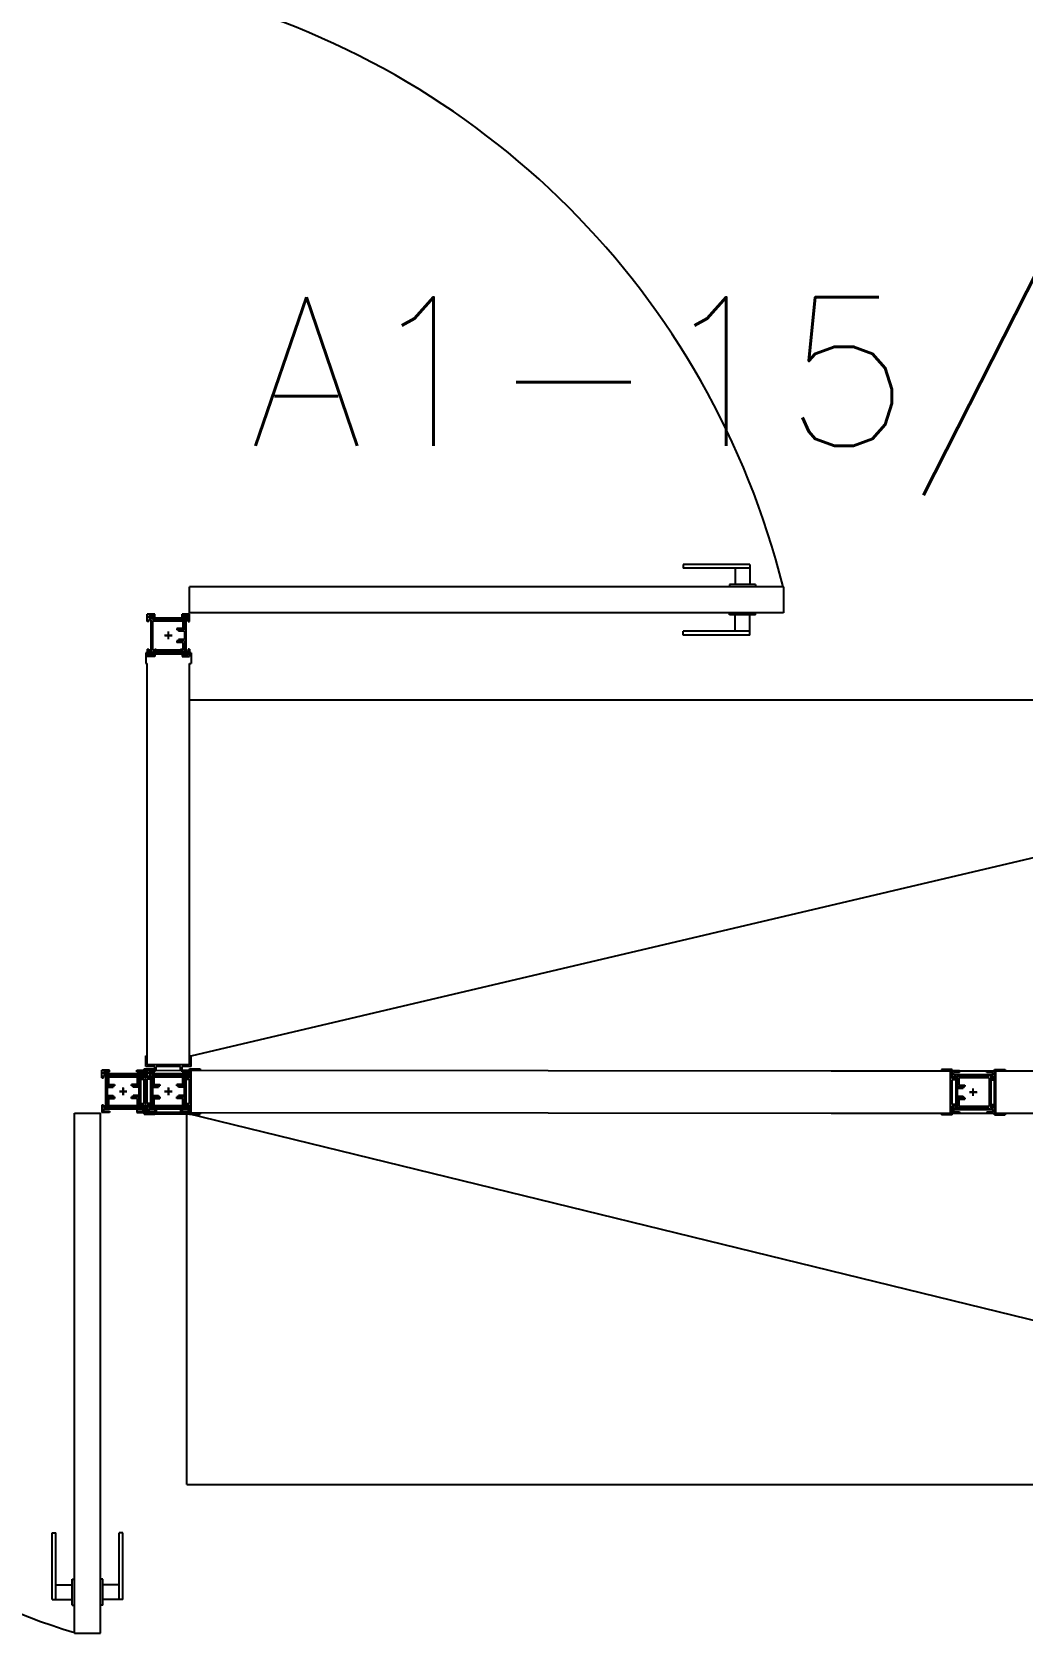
# Model space of a CAD drawing. Header units: millimetres. Extents: x 2280 to 2568, y 1267 to 1403.
# Drawn here: x 2296.326 to 2297.661, y 1348.842 to 1350.998 of the extents above; entities that cross this region are included whole.
import ezdxf

# ---------------------------------------------------------------- set-up
doc = ezdxf.new("R2010")
doc.units = ezdxf.units.MM
for name, color, linetype in [('ALV', 2, 'Continuous'), ('DIV', 2, 'Continuous'), ('ENDEREÇO NOVO', 2, 'Continuous'), ('MACANETA', 2, 'Continuous'), ('PORTA', 2, 'Continuous')]:
    doc.layers.add(name, color=color, linetype=linetype)
doc.styles.add('UNB-100', font='simplex.shx', dxfattribs={"height": 0.2})

msp = doc.modelspace()

# ---------------------------------------------------------------- linework, layer by layer
at = {"layer": 'ALV', "ltscale": 10}
for p, q in [((2296.5399, 1349.6195, 0.0057), (2298.5794, 1350.099, 1.35)), ((2296.5342, 1349.042, -1.0305), (2296.5342, 1349.542, 0.3)), ((2296.5342, 1349.542, 0.3), (2298.5794, 1349.042, 1.35))]:
    msp.add_line(p, q, dxfattribs=at)
at = {"layer": 'DIV'}
for p, q in [((2296.4809, 1350.2042, 0.0057), (2296.4809, 1350.2142, 0.0057)), ((2296.4909, 1350.2142, 0.0057), (2296.4809, 1350.2142, 0.0057)), ((2296.4809, 1350.2042, 0.0057), (2296.4809, 1350.2142, 0.0057)), ((2296.4909, 1350.2142, 0.0057), (2296.4809, 1350.2142, 0.0057)), ((2296.4909, 1350.2142, 0.0057), (2296.4809, 1350.2142, 0.0057)), ((2296.4829, 1350.2092, 0.0057), (2296.4829, 1350.2122, 0.0057)), ((2296.4829, 1350.2122, 0.0057), (2296.4909, 1350.2122, 0.0057)), ((2296.4829, 1350.2092, 0.0057), (2296.4829, 1350.2122, 0.0057)), ((2296.4829, 1350.2122, 0.0057), (2296.4909, 1350.2122, 0.0057)), ((2296.4829, 1350.2092, 0.0057), (2296.5359, 1350.2092, 0.0057)), ((2296.4879, 1350.2092, 0.0057), (2296.4829, 1350.2092, 0.0057)), ((2296.4829, 1350.2092, 0.0057), (2296.5359, 1350.2092, 0.0057)), ((2296.4879, 1350.2092, 0.0057), (2296.4829, 1350.2092, 0.0057)), ((2296.4879, 1350.2092, 0.0057), (2296.4879, 1350.2072, 0.0057)), ((2296.4879, 1350.2092, 0.0057), (2296.4879, 1350.2072, 0.0057)), ((2296.4909, 1350.2122, 0.0057), (2296.4909, 1350.2142, 0.0057)), ((2296.4909, 1350.2122, 0.0057), (2296.4909, 1350.2142, 0.0057)), ((2296.4909, 1350.2092, 0.0057), (2296.4909, 1350.2142, 0.0057)), ((2296.4909, 1350.2092, 0.0057), (2296.4929, 1350.2092, 0.0057)), ((2296.5259, 1350.2092, 0.0057), (2296.5279, 1350.2092, 0.0057)), ((2296.5279, 1350.2122, 0.0057), (2296.5279, 1350.2142, 0.0057)), ((2296.5279, 1350.2142, 0.0057), (2296.5379, 1350.2142, 0.0057)), ((2296.5279, 1350.2122, 0.0057), (2296.5279, 1350.2142, 0.0057)), ((2296.5279, 1350.2142, 0.0057), (2296.5379, 1350.2142, 0.0057)), ((2296.5279, 1350.2092, 0.0057), (2296.5279, 1350.2142, 0.0057)), ((2296.5379, 1350.2142, 0.0057), (2296.5279, 1350.2142, 0.0057)), ((2296.5279, 1350.2122, 0.0057), (2296.5359, 1350.2122, 0.0057)), ((2296.5279, 1350.2122, 0.0057), (2296.5359, 1350.2122, 0.0057)), ((2296.5309, 1350.2092, 0.0057), (2296.5309, 1350.1932, 0.0057)), ((2296.5309, 1350.2092, 0.0057), (2296.5359, 1350.2092, 0.0057)), ((2296.5309, 1350.2092, 0.0057), (2296.5309, 1350.1932, 0.0057)), ((2296.5309, 1350.2092, 0.0057), (2296.5359, 1350.2092, 0.0057)), ((2296.5359, 1350.2092, 0.0057), (2296.5359, 1350.2122, 0.0057)), ((2296.5359, 1350.2092, 0.0057), (2296.5359, 1350.2122, 0.0057)), ((2296.5379, 1350.2042, 0.0057), (2296.5379, 1350.2142, 0.0057)), ((2296.5379, 1350.2042, 0.0057), (2296.5379, 1350.2142, 0.0057)), ((2296.4829, 1350.2042, 0.0057), (2296.4809, 1350.2042, 0.0057)), ((2296.4829, 1350.2042, 0.0057), (2296.4809, 1350.2042, 0.0057)), ((2296.4829, 1350.2042, 0.0057), (2296.4829, 1350.2072, 0.0057)), ((2296.4829, 1350.2072, 0.0057), (2296.4859, 1350.2072, 0.0057)), ((2296.4829, 1350.2042, 0.0057), (2296.4829, 1350.2072, 0.0057)), ((2296.4829, 1350.2072, 0.0057), (2296.4859, 1350.2072, 0.0057)), ((2296.4859, 1350.2072, 0.0057), (2296.4859, 1350.1642, 0.0057)), ((2296.4859, 1350.2072, 0.0057), (2296.4859, 1350.1642, 0.0057)), ((2296.4879, 1350.2072, 0.0057), (2296.5309, 1350.2072, 0.0057)), ((2296.4879, 1350.2072, 0.0057), (2296.5309, 1350.2072, 0.0057)), ((2296.4879, 1350.2052, 0.0057), (2296.5289, 1350.2052, 0.0057)), ((2296.4879, 1350.2052, 0.0057), (2296.4879, 1350.1662, 0.0057)), ((2296.4879, 1350.2052, 0.0057), (2296.5289, 1350.2052, 0.0057)), ((2296.4879, 1350.2052, 0.0057), (2296.4879, 1350.1662, 0.0057)), ((2296.5094, 1350.1806, 0.0057), (2296.5094, 1350.1908, 0.0057)), ((2296.5094, 1350.1808, 0.0057), (2296.5094, 1350.1906, 0.0057)), ((2296.5094, 1350.1808, 0.0057), (2296.5094, 1350.1906, 0.0057)), ((2296.5289, 1350.1952, 0.0057), (2296.5209, 1350.1952, 0.0057)), ((2296.5209, 1350.1952, 0.0057), (2296.5209, 1350.1932, 0.0057)), ((2296.5289, 1350.1952, 0.0057), (2296.5209, 1350.1952, 0.0057)), ((2296.5209, 1350.1952, 0.0057), (2296.5209, 1350.1932, 0.0057)), ((2296.5309, 1350.1932, 0.0057), (2296.5209, 1350.1932, 0.0057)), ((2296.5309, 1350.1932, 0.0057), (2296.5209, 1350.1932, 0.0057)), ((2296.5229, 1350.1932, 0.0057), (2296.5229, 1350.1912, 0.0057)), ((2296.5229, 1350.1932, 0.0057), (2296.5229, 1350.1912, 0.0057)), ((2296.5309, 1350.1912, 0.0057), (2296.5229, 1350.1912, 0.0057)), ((2296.5309, 1350.1912, 0.0057), (2296.5229, 1350.1912, 0.0057)), ((2296.5289, 1350.2052, 0.0057), (2296.5289, 1350.1952, 0.0057)), ((2296.5289, 1350.2052, 0.0057), (2296.5289, 1350.1952, 0.0057)), ((2296.5309, 1350.1912, 0.0057), (2296.5309, 1350.1802, 0.0057)), ((2296.5309, 1350.1912, 0.0057), (2296.5309, 1350.1802, 0.0057)), ((2296.5329, 1350.2072, 0.0057), (2296.5329, 1350.1642, 0.0057)), ((2296.5359, 1350.2072, 0.0057), (2296.5329, 1350.2072, 0.0057)), ((2296.5329, 1350.2072, 0.0057), (2296.5329, 1350.1642, 0.0057)), ((2296.5359, 1350.2072, 0.0057), (2296.5329, 1350.2072, 0.0057)), ((2296.5359, 1350.2042, 0.0057), (2296.5359, 1350.2072, 0.0057)), ((2296.5359, 1350.2042, 0.0057), (2296.5359, 1350.2072, 0.0057)), ((2296.5359, 1350.2042, 0.0057), (2296.5379, 1350.2042, 0.0057)), ((2296.5359, 1350.2042, 0.0057), (2296.5379, 1350.2042, 0.0057)), ((2296.4809, 1350.1672, 0.0057), (2296.4809, 1350.1572, 0.0057)), ((2296.4809, 1350.1672, 0.0057), (2296.4829, 1350.1672, 0.0057)), ((2296.4809, 1350.1672, 0.0057), (2296.4809, 1350.1572, 0.0057)), ((2296.4809, 1350.1672, 0.0057), (2296.4829, 1350.1672, 0.0057)), ((2296.4829, 1350.1672, 0.0057), (2296.4829, 1350.1642, 0.0057)), ((2296.4829, 1350.1672, 0.0057), (2296.4829, 1350.1642, 0.0057)), ((2296.4879, 1350.1662, 0.0057), (2296.5289, 1350.1662, 0.0057)), ((2296.4879, 1350.1662, 0.0057), (2296.5289, 1350.1662, 0.0057)), ((2296.4909, 1350.1673, 0.0057), (2296.4909, 1350.1623, 0.0057)), ((2296.4909, 1350.1673, 0.0057), (2296.4929, 1350.1673, 0.0057)), ((2296.4929, 1350.1673, 0.0057), (2296.4929, 1350.1623, 0.0057)), ((2296.5145, 1350.1857, 0.0057), (2296.5043, 1350.1857, 0.0057)), ((2296.5045, 1350.1857, 0.0057), (2296.5144, 1350.1857, 0.0057)), ((2296.5045, 1350.1857, 0.0057), (2296.5144, 1350.1857, 0.0057)), ((2296.5309, 1350.1782, 0.0057), (2296.5209, 1350.1782, 0.0057)), ((2296.5209, 1350.1782, 0.0057), (2296.5209, 1350.1762, 0.0057)), ((2296.5309, 1350.1782, 0.0057), (2296.5209, 1350.1782, 0.0057)), ((2296.5209, 1350.1782, 0.0057), (2296.5209, 1350.1762, 0.0057)), ((2296.5289, 1350.1762, 0.0057), (2296.5209, 1350.1762, 0.0057)), ((2296.5289, 1350.1762, 0.0057), (2296.5209, 1350.1762, 0.0057)), ((2296.5309, 1350.1802, 0.0057), (2296.5229, 1350.1802, 0.0057)), ((2296.5229, 1350.1802, 0.0057), (2296.5229, 1350.1782, 0.0057)), ((2296.5309, 1350.1802, 0.0057), (2296.5229, 1350.1802, 0.0057)), ((2296.5229, 1350.1802, 0.0057), (2296.5229, 1350.1782, 0.0057)), ((2296.5259, 1350.1673, 0.0057), (2296.5259, 1350.1623, 0.0057)), ((2296.5259, 1350.1673, 0.0057), (2296.5279, 1350.1673, 0.0057)), ((2296.5279, 1350.1673, 0.0057), (2296.5279, 1350.1623, 0.0057)), ((2296.5289, 1350.1762, 0.0057), (2296.5289, 1350.1662, 0.0057)), ((2296.5289, 1350.1762, 0.0057), (2296.5289, 1350.1662, 0.0057)), ((2296.5309, 1350.1782, 0.0057), (2296.5309, 1350.1622, 0.0057)), ((2296.5309, 1350.1782, 0.0057), (2296.5309, 1350.1622, 0.0057)), ((2296.5359, 1350.1672, 0.0057), (2296.5359, 1350.1642, 0.0057)), ((2296.5379, 1350.1672, 0.0057), (2296.5359, 1350.1672, 0.0057)), ((2296.5359, 1350.1672, 0.0057), (2296.5359, 1350.1642, 0.0057)), ((2296.5379, 1350.1672, 0.0057), (2296.5359, 1350.1672, 0.0057)), ((2296.5379, 1350.1672, 0.0057), (2296.5379, 1350.1572, 0.0057)), ((2296.5379, 1350.1672, 0.0057), (2296.5379, 1350.1572, 0.0057)), ((2296.4789, 1350.1623, 0.0057), (2296.4789, 1350.1479, 0.0057)), ((2296.4909, 1350.1623, 0.0057), (2296.4789, 1350.1623, 0.0057)), ((2296.4789, 1350.1479, 0.0057), (2296.4809, 1350.1479, 0.0057)), ((2296.5379, 1350.1603, 0.0057), (2296.4809, 1350.1603, 0.0057)), ((2296.4909, 1350.1572, 0.0057), (2296.4809, 1350.1572, 0.0057)), ((2296.4909, 1350.1572, 0.0057), (2296.4809, 1350.1572, 0.0057)), ((2296.4809, 1349.6071, 0.0057), (2296.4809, 1350.1479, 0.0057)), ((2296.4829, 1350.1642, 0.0057), (2296.4859, 1350.1642, 0.0057)), ((2296.4829, 1350.1642, 0.0057), (2296.4859, 1350.1642, 0.0057)), ((2296.5359, 1350.1622, 0.0057), (2296.4829, 1350.1622, 0.0057)), ((2296.4829, 1350.1622, 0.0057), (2296.4829, 1350.1592, 0.0057)), ((2296.4879, 1350.1622, 0.0057), (2296.4829, 1350.1622, 0.0057)), ((2296.5359, 1350.1622, 0.0057), (2296.4829, 1350.1622, 0.0057)), ((2296.4829, 1350.1622, 0.0057), (2296.4829, 1350.1592, 0.0057)), ((2296.4879, 1350.1622, 0.0057), (2296.4829, 1350.1622, 0.0057)), ((2296.4909, 1350.1592, 0.0057), (2296.4829, 1350.1592, 0.0057)), ((2296.4909, 1350.1592, 0.0057), (2296.4829, 1350.1592, 0.0057)), ((2296.4879, 1350.1642, 0.0057), (2296.5309, 1350.1642, 0.0057)), ((2296.4879, 1350.1642, 0.0057), (2296.4879, 1350.1622, 0.0057)), ((2296.4879, 1350.1642, 0.0057), (2296.5309, 1350.1642, 0.0057)), ((2296.4879, 1350.1642, 0.0057), (2296.4879, 1350.1622, 0.0057)), ((2296.4909, 1350.1592, 0.0057), (2296.4909, 1350.1572, 0.0057)), ((2296.4909, 1350.1592, 0.0057), (2296.4909, 1350.1572, 0.0057)), ((2296.5259, 1350.1623, 0.0057), (2296.4929, 1350.1623, 0.0057)), ((2296.5399, 1350.1623, 0.0057), (2296.5279, 1350.1623, 0.0057)), ((2296.5279, 1350.1592, 0.0057), (2296.5279, 1350.1572, 0.0057)), ((2296.5359, 1350.1592, 0.0057), (2296.5279, 1350.1592, 0.0057)), ((2296.5279, 1350.1592, 0.0057), (2296.5279, 1350.1572, 0.0057)), ((2296.5359, 1350.1592, 0.0057), (2296.5279, 1350.1592, 0.0057)), ((2296.5279, 1350.1572, 0.0057), (2296.5379, 1350.1572, 0.0057)), ((2296.5279, 1350.1572, 0.0057), (2296.5379, 1350.1572, 0.0057)), ((2296.5309, 1350.1622, 0.0057), (2296.5359, 1350.1622, 0.0057)), ((2296.5309, 1350.1622, 0.0057), (2296.5359, 1350.1622, 0.0057)), ((2296.5359, 1350.1642, 0.0057), (2296.5329, 1350.1642, 0.0057)), ((2296.5359, 1350.1642, 0.0057), (2296.5329, 1350.1642, 0.0057)), ((2296.5359, 1350.1622, 0.0057), (2296.5359, 1350.1592, 0.0057)), ((2296.5359, 1350.1622, 0.0057), (2296.5359, 1350.1592, 0.0057)), ((2296.5379, 1349.6071, 0.0057), (2296.5379, 1350.1479, 0.0057)), ((2296.5379, 1350.1479, 0.0057), (2296.5399, 1350.1479, 0.0057)), ((2296.5399, 1350.1623, 0.0057), (2296.5399, 1350.1479, 0.0057)), ((2296.5379, 1350.099, 0.0057), (2298.5794, 1350.099, 1.35)), ((2296.4789, 1349.6195, 0.0057), (2296.4809, 1349.6195, 0.0057)), ((2296.4789, 1349.6051, 0.0057), (2296.4789, 1349.6195, 0.0057)), ((2296.4909, 1349.6051, 0.0057), (2296.4789, 1349.6051, 0.0057)), ((2296.5379, 1349.6071, 0.0057), (2296.4809, 1349.6071, 0.0057)), ((2296.4909, 1349.6001, 0.0057), (2296.4909, 1349.6051, 0.0057)), ((2296.4929, 1349.6001, 0.0057), (2296.4929, 1349.6051, 0.0057)), ((2296.5259, 1349.6051, 0.0057), (2296.4929, 1349.6051, 0.0057)), ((2296.5259, 1349.6001, 0.0057), (2296.5259, 1349.6051, 0.0057)), ((2296.5279, 1349.6001, 0.0057), (2296.5279, 1349.6051, 0.0057)), ((2296.5399, 1349.6051, 0.0057), (2296.5279, 1349.6051, 0.0057)), ((2296.5379, 1349.6195, 0.0057), (2296.5399, 1349.6195, 0.0057)), ((2296.5399, 1349.6051, 0.0057), (2296.5399, 1349.6195, 0.0057)), ((2296.4299, 1349.6, 0.0057), (2296.4199, 1349.6, 0.0057)), ((2296.4299, 1349.6, 0.0057), (2296.4199, 1349.6, 0.0057)), ((2296.4199, 1349.59, 0.0057), (2296.4199, 1349.6, 0.0057)), ((2296.4219, 1349.59, 0.0057), (2296.4199, 1349.59, 0.0057)), ((2296.4199, 1349.59, 0.0057), (2296.4219, 1349.59, 0.0057)), ((2296.4219, 1349.595, 0.0057), (2296.4219, 1349.598, 0.0057)), ((2296.4299, 1349.598, 0.0057), (2296.4219, 1349.598, 0.0057)), ((2296.4219, 1349.595, 0.0057), (2296.4219, 1349.598, 0.0057)), ((2296.4299, 1349.598, 0.0057), (2296.4219, 1349.598, 0.0057)), ((2296.4749, 1349.595, 0.0057), (2296.4219, 1349.595, 0.0057)), ((2296.4269, 1349.595, 0.0057), (2296.4219, 1349.595, 0.0057)), ((2296.4749, 1349.595, 0.0057), (2296.4219, 1349.595, 0.0057)), ((2296.4269, 1349.595, 0.0057), (2296.4219, 1349.595, 0.0057)), ((2296.4219, 1349.593, 0.0057), (2296.4249, 1349.593, 0.0057)), ((2296.4219, 1349.59, 0.0057), (2296.4219, 1349.593, 0.0057)), ((2296.4219, 1349.59, 0.0057), (2296.4219, 1349.593, 0.0057)), ((2296.4219, 1349.593, 0.0057), (2296.4249, 1349.593, 0.0057)), ((2296.4249, 1349.55, 0.0057), (2296.4249, 1349.593, 0.0057)), ((2296.4249, 1349.59, 0.0057), (2296.4249, 1349.588, 0.0057)), ((2296.4269, 1349.595, 0.0057), (2296.4269, 1349.579, 0.0057)), ((2296.4269, 1349.593, 0.0057), (2296.4269, 1349.595, 0.0057)), ((2296.4699, 1349.593, 0.0057), (2296.4269, 1349.593, 0.0057)), ((2296.4269, 1349.593, 0.0057), (2296.4699, 1349.593, 0.0057)), ((2296.4269, 1349.591, 0.0057), (2296.4679, 1349.591, 0.0057)), ((2296.4269, 1349.552, 0.0057), (2296.4269, 1349.591, 0.0057)), ((2296.4699, 1349.591, 0.0057), (2296.4289, 1349.591, 0.0057)), ((2296.4289, 1349.591, 0.0057), (2296.4289, 1349.581, 0.0057)), ((2296.4299, 1349.598, 0.0057), (2296.4299, 1349.6, 0.0057)), ((2296.4299, 1349.598, 0.0057), (2296.4299, 1349.6, 0.0057)), ((2296.4669, 1349.6, 0.0057), (2296.4769, 1349.6, 0.0057)), ((2296.4669, 1349.598, 0.0057), (2296.4669, 1349.6, 0.0057)), ((2296.4669, 1349.598, 0.0057), (2296.4669, 1349.6, 0.0057)), ((2296.4669, 1349.6, 0.0057), (2296.4769, 1349.6, 0.0057)), ((2296.4749, 1349.598, 0.0057), (2296.4669, 1349.598, 0.0057)), ((2296.4749, 1349.598, 0.0057), (2296.4669, 1349.598, 0.0057)), ((2296.4679, 1349.581, 0.0057), (2296.4679, 1349.591, 0.0057)), ((2296.4699, 1349.595, 0.0057), (2296.4699, 1349.593, 0.0057)), ((2296.4699, 1349.595, 0.0057), (2296.4749, 1349.595, 0.0057)), ((2296.4699, 1349.579, 0.0057), (2296.4699, 1349.595, 0.0057)), ((2296.4699, 1349.595, 0.0057), (2296.4749, 1349.595, 0.0057)), ((2296.4699, 1349.591, 0.0057), (2296.4699, 1349.552, 0.0057)), ((2296.4749, 1349.593, 0.0057), (2296.4719, 1349.593, 0.0057)), ((2296.4719, 1349.593, 0.0057), (2296.4719, 1349.55, 0.0057)), ((2296.4719, 1349.55, 0.0057), (2296.4719, 1349.593, 0.0057)), ((2296.4749, 1349.593, 0.0057), (2296.4719, 1349.593, 0.0057)), ((2296.4719, 1349.59, 0.0057), (2296.4769, 1349.59, 0.0057)), ((2296.4719, 1349.59, 0.0057), (2296.4719, 1349.588, 0.0057)), ((2296.4719, 1349.588, 0.0057), (2296.4769, 1349.588, 0.0057)), ((2296.4749, 1349.595, 0.0057), (2296.4749, 1349.598, 0.0057)), ((2296.4749, 1349.595, 0.0057), (2296.4749, 1349.598, 0.0057)), ((2296.4749, 1349.59, 0.0057), (2296.4749, 1349.593, 0.0057)), ((2296.4749, 1349.59, 0.0057), (2296.4749, 1349.593, 0.0057)), ((2296.4749, 1349.59, 0.0057), (2296.4769, 1349.59, 0.0057)), ((2296.4769, 1349.59, 0.0057), (2296.4749, 1349.59, 0.0057)), ((2296.4769, 1349.602, 0.0057), (2296.4913, 1349.602, 0.0057)), ((2296.4769, 1349.59, 0.0057), (2296.4769, 1349.602, 0.0057)), ((2296.4769, 1349.59, 0.0057), (2296.4769, 1349.6, 0.0057)), ((2296.4769, 1349.59, 0.0057), (2296.4769, 1349.6, 0.0057)), ((2296.4769, 1349.555, 0.0057), (2296.4769, 1349.588, 0.0057)), ((2296.4789, 1349.6, 0.0057), (2297.5632, 1349.599, -2.9112)), ((2296.4789, 1349.543, 0.0057), (2296.4789, 1349.6, 0.0057)), ((2296.4789, 1349.543, 0.0057), (2296.4789, 1349.6, 0.0057)), ((2296.4809, 1349.59, 0.0057), (2296.4809, 1349.602, 0.0057)), ((2296.4909, 1349.6, 0.0057), (2296.4809, 1349.6, 0.0057)), ((2296.4809, 1349.59, 0.0057), (2296.4809, 1349.6, 0.0057)), ((2296.4909, 1349.6, 0.0057), (2296.4809, 1349.6, 0.0057)), ((2296.4809, 1349.59, 0.0057), (2296.4809, 1349.6, 0.0057)), ((2296.4829, 1349.59, 0.0057), (2296.4809, 1349.59, 0.0057)), ((2296.4859, 1349.59, 0.0057), (2296.4809, 1349.59, 0.0057)), ((2296.4809, 1349.59, 0.0057), (2296.4829, 1349.59, 0.0057)), ((2296.4859, 1349.588, 0.0057), (2296.4809, 1349.588, 0.0057)), ((2296.4809, 1349.555, 0.0057), (2296.4809, 1349.588, 0.0057)), ((2296.4829, 1349.595, 0.0057), (2296.4829, 1349.598, 0.0057)), ((2296.4909, 1349.598, 0.0057), (2296.4829, 1349.598, 0.0057)), ((2296.4829, 1349.595, 0.0057), (2296.4829, 1349.598, 0.0057)), ((2296.4909, 1349.598, 0.0057), (2296.4829, 1349.598, 0.0057)), ((2296.5359, 1349.595, 0.0057), (2296.4829, 1349.595, 0.0057)), ((2296.4879, 1349.595, 0.0057), (2296.4829, 1349.595, 0.0057)), ((2296.5359, 1349.595, 0.0057), (2296.4829, 1349.595, 0.0057)), ((2296.4879, 1349.595, 0.0057), (2296.4829, 1349.595, 0.0057)), ((2296.4829, 1349.593, 0.0057), (2296.4859, 1349.593, 0.0057)), ((2296.4829, 1349.59, 0.0057), (2296.4829, 1349.593, 0.0057)), ((2296.4829, 1349.59, 0.0057), (2296.4829, 1349.593, 0.0057)), ((2296.4829, 1349.593, 0.0057), (2296.4859, 1349.593, 0.0057)), ((2296.4859, 1349.593, 0.0057), (2296.4859, 1349.55, 0.0057)), ((2296.4859, 1349.55, 0.0057), (2296.4859, 1349.593, 0.0057)), ((2296.4859, 1349.59, 0.0057), (2296.4859, 1349.588, 0.0057)), ((2296.4879, 1349.595, 0.0057), (2296.4879, 1349.579, 0.0057)), ((2296.4879, 1349.593, 0.0057), (2296.4879, 1349.595, 0.0057)), ((2296.5309, 1349.593, 0.0057), (2296.4879, 1349.593, 0.0057)), ((2296.4879, 1349.593, 0.0057), (2296.5309, 1349.593, 0.0057)), ((2296.4879, 1349.591, 0.0057), (2296.5289, 1349.591, 0.0057)), ((2296.4879, 1349.552, 0.0057), (2296.4879, 1349.591, 0.0057)), ((2296.5309, 1349.591, 0.0057), (2296.4899, 1349.591, 0.0057)), ((2296.4899, 1349.591, 0.0057), (2296.4899, 1349.581, 0.0057)), ((2296.4909, 1349.6001, 0.0057), (2296.4929, 1349.6001, 0.0057)), ((2296.4909, 1349.598, 0.0057), (2296.4909, 1349.6, 0.0057)), ((2296.4909, 1349.598, 0.0057), (2296.4909, 1349.6, 0.0057)), ((2296.4913, 1349.602, 0.0057), (2296.4913, 1349.6, 0.0057)), ((2296.5259, 1349.6001, 0.0057), (2296.5279, 1349.6001, 0.0057)), ((2296.5279, 1349.6, 0.0057), (2296.5379, 1349.6, 0.0057)), ((2296.5279, 1349.598, 0.0057), (2296.5279, 1349.6, 0.0057)), ((2296.5279, 1349.598, 0.0057), (2296.5279, 1349.6, 0.0057)), ((2296.5279, 1349.6, 0.0057), (2296.5379, 1349.6, 0.0057)), ((2296.5359, 1349.598, 0.0057), (2296.5279, 1349.598, 0.0057)), ((2296.5359, 1349.598, 0.0057), (2296.5279, 1349.598, 0.0057)), ((2296.5289, 1349.581, 0.0057), (2296.5289, 1349.591, 0.0057)), ((2296.5309, 1349.595, 0.0057), (2296.5309, 1349.593, 0.0057)), ((2296.5309, 1349.595, 0.0057), (2296.5359, 1349.595, 0.0057)), ((2296.5309, 1349.579, 0.0057), (2296.5309, 1349.595, 0.0057)), ((2296.5309, 1349.595, 0.0057), (2296.5359, 1349.595, 0.0057)), ((2296.5309, 1349.591, 0.0057), (2296.5309, 1349.552, 0.0057)), ((2296.5359, 1349.593, 0.0057), (2296.5329, 1349.593, 0.0057)), ((2296.5329, 1349.593, 0.0057), (2296.5329, 1349.55, 0.0057)), ((2296.5329, 1349.55, 0.0057), (2296.5329, 1349.593, 0.0057)), ((2296.5359, 1349.593, 0.0057), (2296.5329, 1349.593, 0.0057)), ((2296.5329, 1349.59, 0.0057), (2296.5379, 1349.59, 0.0057)), ((2296.5329, 1349.59, 0.0057), (2296.5329, 1349.588, 0.0057)), ((2296.5329, 1349.588, 0.0057), (2296.5379, 1349.588, 0.0057)), ((2296.5359, 1349.595, 0.0057), (2296.5359, 1349.598, 0.0057)), ((2296.5359, 1349.595, 0.0057), (2296.5359, 1349.598, 0.0057)), ((2296.5359, 1349.59, 0.0057), (2296.5359, 1349.593, 0.0057)), ((2296.5359, 1349.59, 0.0057), (2296.5359, 1349.593, 0.0057)), ((2296.5359, 1349.59, 0.0057), (2296.5379, 1349.59, 0.0057)), ((2296.5379, 1349.59, 0.0057), (2296.5359, 1349.59, 0.0057)), ((2296.5379, 1349.602, 0.0057), (2296.5523, 1349.602, 0.0057)), ((2296.5379, 1349.59, 0.0057), (2296.5379, 1349.602, 0.0057)), ((2296.5379, 1349.59, 0.0057), (2296.5379, 1349.6, 0.0057)), ((2296.5379, 1349.59, 0.0057), (2296.5379, 1349.6, 0.0057)), ((2296.5379, 1349.555, 0.0057), (2296.5379, 1349.588, 0.0057)), ((2296.5399, 1349.543, 0.0057), (2296.5399, 1349.6, 0.0057)), ((2296.5523, 1349.602, 0.0057), (2296.5523, 1349.6, 0.0057)), ((2297.4021, 1349.599, -2.85), (2298.5794, 1349.599, 1.35)), ((2297.5508, 1349.601, -2.85), (2297.5508, 1349.599, -2.85)), ((2297.5652, 1349.601, -2.85), (2297.5508, 1349.601, -2.85)), ((2297.5632, 1349.542, -2.85), (2297.5632, 1349.599, -2.85)), ((2297.5652, 1349.589, -2.85), (2297.5652, 1349.601, -2.85)), ((2297.5752, 1349.599, -2.85), (2297.5652, 1349.599, -2.85)), ((2297.5652, 1349.589, -2.85), (2297.5652, 1349.599, -2.85)), ((2297.5672, 1349.589, -2.85), (2297.5652, 1349.589, -2.85)), ((2297.5702, 1349.589, -2.85), (2297.5652, 1349.589, -2.85)), ((2297.5702, 1349.587, -2.85), (2297.5652, 1349.587, -2.85)), ((2297.5652, 1349.554, -2.85), (2297.5652, 1349.587, -2.85)), ((2297.5672, 1349.594, -2.85), (2297.5672, 1349.597, -2.85)), ((2297.5752, 1349.597, -2.85), (2297.5672, 1349.597, -2.85)), ((2297.6202, 1349.594, -2.85), (2297.5672, 1349.594, -2.85)), ((2297.5722, 1349.594, -2.85), (2297.5672, 1349.594, -2.85)), ((2297.5672, 1349.592, -2.85), (2297.5702, 1349.592, -2.85)), ((2297.5672, 1349.589, -2.85), (2297.5672, 1349.592, -2.85)), ((2297.5702, 1349.592, -2.85), (2297.5702, 1349.549, -2.85)), ((2297.5702, 1349.589, -2.85), (2297.5702, 1349.587, -2.85)), ((2297.5722, 1349.594, -2.85), (2297.5722, 1349.578, -2.85)), ((2297.6152, 1349.592, -2.85), (2297.5722, 1349.592, -2.85)), ((2297.6152, 1349.59, -2.85), (2297.5742, 1349.59, -2.85)), ((2297.5742, 1349.59, -2.85), (2297.5742, 1349.58, -2.85)), ((2297.5752, 1349.597, -2.85), (2297.5752, 1349.599, -2.85)), ((2297.6122, 1349.599, -2.85), (2297.6222, 1349.599, -2.85)), ((2297.6122, 1349.597, -2.85), (2297.6122, 1349.599, -2.85)), ((2297.6202, 1349.597, -2.85), (2297.6122, 1349.597, -2.85)), ((2297.6152, 1349.594, -2.85), (2297.6152, 1349.592, -2.85)), ((2297.6152, 1349.594, -2.85), (2297.6202, 1349.594, -2.85)), ((2297.6152, 1349.59, -2.85), (2297.6152, 1349.551, -2.85)), ((2297.6202, 1349.592, -2.85), (2297.6172, 1349.592, -2.85)), ((2297.6172, 1349.592, -2.85), (2297.6172, 1349.549, -2.85)), ((2297.6172, 1349.589, -2.85), (2297.6222, 1349.589, -2.85)), ((2297.6172, 1349.589, -2.85), (2297.6172, 1349.587, -2.85)), ((2297.6172, 1349.587, -2.85), (2297.6222, 1349.587, -2.85)), ((2297.6202, 1349.594, -2.85), (2297.6202, 1349.597, -2.85)), ((2297.6202, 1349.589, -2.85), (2297.6202, 1349.592, -2.85)), ((2297.6202, 1349.589, -2.85), (2297.6222, 1349.589, -2.85)), ((2297.6222, 1349.601, -2.85), (2297.6366, 1349.601, -2.85)), ((2297.6222, 1349.589, -2.85), (2297.6222, 1349.601, -2.85)), ((2297.6222, 1349.589, -2.85), (2297.6222, 1349.599, -2.85)), ((2297.6222, 1349.554, -2.85), (2297.6222, 1349.587, -2.85)), ((2297.6242, 1349.542, -2.85), (2297.6242, 1349.599, -2.85)), ((2297.6366, 1349.601, -2.85), (2297.6366, 1349.599, -2.85)), ((2296.4269, 1349.579, 0.0057), (2296.4369, 1349.579, 0.0057)), ((2296.4269, 1349.577, 0.0057), (2296.4349, 1349.577, 0.0057)), ((2296.4269, 1349.577, 0.0057), (2296.4269, 1349.566, 0.0057)), ((2296.4269, 1349.566, 0.0057), (2296.4349, 1349.566, 0.0057)), ((2296.4269, 1349.564, 0.0057), (2296.4369, 1349.564, 0.0057)), ((2296.4269, 1349.564, 0.0057), (2296.4269, 1349.548, 0.0057)), ((2296.4289, 1349.581, 0.0057), (2296.4369, 1349.581, 0.0057)), ((2296.4289, 1349.562, 0.0057), (2296.4369, 1349.562, 0.0057)), ((2296.4289, 1349.562, 0.0057), (2296.4289, 1349.552, 0.0057)), ((2296.4349, 1349.579, 0.0057), (2296.4349, 1349.577, 0.0057)), ((2296.4349, 1349.566, 0.0057), (2296.4349, 1349.564, 0.0057)), ((2296.4369, 1349.581, 0.0057), (2296.4369, 1349.579, 0.0057)), ((2296.4369, 1349.564, 0.0057), (2296.4369, 1349.562, 0.0057)), ((2296.4433, 1349.5715, 0.0057), (2296.4535, 1349.5715, 0.0057)), ((2296.4433, 1349.5715, 0.0057), (2296.4535, 1349.5715, 0.0057)), ((2296.4535, 1349.5715, 0.0057), (2296.4433, 1349.5715, 0.0057)), ((2296.4534, 1349.5715, 0.0057), (2296.4435, 1349.5715, 0.0057)), ((2296.4435, 1349.5715, 0.0057), (2296.4534, 1349.5715, 0.0057)), ((2296.4484, 1349.5664, 0.0057), (2296.4484, 1349.5766, 0.0057)), ((2296.4484, 1349.5664, 0.0057), (2296.4484, 1349.5766, 0.0057)), ((2296.4484, 1349.5664, 0.0057), (2296.4484, 1349.5766, 0.0057)), ((2296.4484, 1349.5666, 0.0057), (2296.4484, 1349.5764, 0.0057)), ((2296.4484, 1349.5764, 0.0057), (2296.4484, 1349.5666, 0.0057)), ((2296.4679, 1349.581, 0.0057), (2296.4599, 1349.581, 0.0057)), ((2296.4599, 1349.579, 0.0057), (2296.4599, 1349.581, 0.0057)), ((2296.4699, 1349.579, 0.0057), (2296.4599, 1349.579, 0.0057)), ((2296.4699, 1349.564, 0.0057), (2296.4599, 1349.564, 0.0057)), ((2296.4599, 1349.562, 0.0057), (2296.4599, 1349.564, 0.0057)), ((2296.4679, 1349.562, 0.0057), (2296.4599, 1349.562, 0.0057)), ((2296.4619, 1349.577, 0.0057), (2296.4619, 1349.579, 0.0057)), ((2296.4699, 1349.577, 0.0057), (2296.4619, 1349.577, 0.0057)), ((2296.4699, 1349.566, 0.0057), (2296.4619, 1349.566, 0.0057)), ((2296.4619, 1349.564, 0.0057), (2296.4619, 1349.566, 0.0057)), ((2296.4679, 1349.552, 0.0057), (2296.4679, 1349.562, 0.0057)), ((2296.4699, 1349.566, 0.0057), (2296.4699, 1349.577, 0.0057)), ((2296.4699, 1349.548, 0.0057), (2296.4699, 1349.564, 0.0057)), ((2296.4879, 1349.579, 0.0057), (2296.4979, 1349.579, 0.0057)), ((2296.4879, 1349.577, 0.0057), (2296.4959, 1349.577, 0.0057)), ((2296.4879, 1349.577, 0.0057), (2296.4879, 1349.566, 0.0057)), ((2296.4879, 1349.566, 0.0057), (2296.4959, 1349.566, 0.0057)), ((2296.4879, 1349.564, 0.0057), (2296.4979, 1349.564, 0.0057)), ((2296.4879, 1349.564, 0.0057), (2296.4879, 1349.548, 0.0057)), ((2296.4899, 1349.581, 0.0057), (2296.4979, 1349.581, 0.0057)), ((2296.4899, 1349.562, 0.0057), (2296.4979, 1349.562, 0.0057)), ((2296.4899, 1349.562, 0.0057), (2296.4899, 1349.552, 0.0057)), ((2296.4959, 1349.579, 0.0057), (2296.4959, 1349.577, 0.0057)), ((2296.4959, 1349.566, 0.0057), (2296.4959, 1349.564, 0.0057)), ((2296.4979, 1349.581, 0.0057), (2296.4979, 1349.579, 0.0057)), ((2296.4979, 1349.564, 0.0057), (2296.4979, 1349.562, 0.0057)), ((2296.5043, 1349.5715, 0.0057), (2296.5145, 1349.5715, 0.0057)), ((2296.5043, 1349.5715, 0.0057), (2296.5145, 1349.5715, 0.0057)), ((2296.5145, 1349.5715, 0.0057), (2296.5043, 1349.5715, 0.0057)), ((2296.5144, 1349.5715, 0.0057), (2296.5045, 1349.5715, 0.0057)), ((2296.5045, 1349.5715, 0.0057), (2296.5144, 1349.5715, 0.0057)), ((2296.5094, 1349.5664, 0.0057), (2296.5094, 1349.5766, 0.0057)), ((2296.5094, 1349.5664, 0.0057), (2296.5094, 1349.5766, 0.0057)), ((2296.5094, 1349.5664, 0.0057), (2296.5094, 1349.5766, 0.0057)), ((2296.5094, 1349.5666, 0.0057), (2296.5094, 1349.5764, 0.0057)), ((2296.5094, 1349.5764, 0.0057), (2296.5094, 1349.5666, 0.0057)), ((2296.5289, 1349.581, 0.0057), (2296.5209, 1349.581, 0.0057)), ((2296.5209, 1349.579, 0.0057), (2296.5209, 1349.581, 0.0057)), ((2296.5309, 1349.579, 0.0057), (2296.5209, 1349.579, 0.0057)), ((2296.5309, 1349.564, 0.0057), (2296.5209, 1349.564, 0.0057)), ((2296.5209, 1349.562, 0.0057), (2296.5209, 1349.564, 0.0057)), ((2296.5289, 1349.562, 0.0057), (2296.5209, 1349.562, 0.0057)), ((2296.5229, 1349.577, 0.0057), (2296.5229, 1349.579, 0.0057)), ((2296.5309, 1349.577, 0.0057), (2296.5229, 1349.577, 0.0057)), ((2296.5309, 1349.566, 0.0057), (2296.5229, 1349.566, 0.0057)), ((2296.5229, 1349.564, 0.0057), (2296.5229, 1349.566, 0.0057)), ((2296.5289, 1349.552, 0.0057), (2296.5289, 1349.562, 0.0057)), ((2296.5309, 1349.566, 0.0057), (2296.5309, 1349.577, 0.0057)), ((2296.5309, 1349.548, 0.0057), (2296.5309, 1349.564, 0.0057)), ((2297.5722, 1349.578, -2.85), (2297.5822, 1349.578, -2.85)), ((2297.5722, 1349.576, -2.85), (2297.5802, 1349.576, -2.85)), ((2297.5722, 1349.576, -2.85), (2297.5722, 1349.565, -2.85)), ((2297.5722, 1349.565, -2.85), (2297.5802, 1349.565, -2.85)), ((2297.5722, 1349.563, -2.85), (2297.5822, 1349.563, -2.85)), ((2297.5722, 1349.563, -2.85), (2297.5722, 1349.547, -2.85)), ((2297.5742, 1349.58, -2.85), (2297.5822, 1349.58, -2.85)), ((2297.5742, 1349.561, -2.85), (2297.5822, 1349.561, -2.85)), ((2297.5742, 1349.561, -2.85), (2297.5742, 1349.551, -2.85)), ((2297.5802, 1349.578, -2.85), (2297.5802, 1349.576, -2.85)), ((2297.5802, 1349.565, -2.85), (2297.5802, 1349.563, -2.85)), ((2297.5822, 1349.58, -2.85), (2297.5822, 1349.578, -2.85)), ((2297.5822, 1349.563, -2.85), (2297.5822, 1349.561, -2.85)), ((2297.5886, 1349.5705, -2.85), (2297.5988, 1349.5705, -2.85)), ((2297.5886, 1349.5705, -2.85), (2297.5988, 1349.5705, -2.85)), ((2297.5987, 1349.5705, -2.85), (2297.5888, 1349.5705, -2.85)), ((2297.5937, 1349.5654, -2.85), (2297.5937, 1349.5756, -2.85)), ((2297.5937, 1349.5654, -2.85), (2297.5937, 1349.5756, -2.85)), ((2297.5937, 1349.5656, -2.85), (2297.5937, 1349.5755, -2.85)), ((2296.4199, 1349.553, 0.0057), (2296.4219, 1349.553, 0.0057)), ((2296.4199, 1349.553, 0.0057), (2296.4199, 1349.543, 0.0057)), ((2296.4219, 1349.553, 0.0057), (2296.4199, 1349.553, 0.0057)), ((2296.4299, 1349.543, 0.0057), (2296.4199, 1349.543, 0.0057)), ((2296.4299, 1349.543, 0.0057), (2296.4199, 1349.543, 0.0057)), ((2296.4219, 1349.553, 0.0057), (2296.4219, 1349.55, 0.0057)), ((2296.4219, 1349.553, 0.0057), (2296.4219, 1349.55, 0.0057)), ((2296.4219, 1349.55, 0.0057), (2296.4249, 1349.55, 0.0057)), ((2296.4219, 1349.55, 0.0057), (2296.4249, 1349.55, 0.0057)), ((2296.4219, 1349.548, 0.0057), (2296.4749, 1349.548, 0.0057)), ((2296.4269, 1349.548, 0.0057), (2296.4219, 1349.548, 0.0057)), ((2296.4219, 1349.548, 0.0057), (2296.4219, 1349.545, 0.0057)), ((2296.4219, 1349.548, 0.0057), (2296.4749, 1349.548, 0.0057)), ((2296.4219, 1349.548, 0.0057), (2296.4219, 1349.545, 0.0057)), ((2296.4269, 1349.548, 0.0057), (2296.4219, 1349.548, 0.0057)), ((2296.4219, 1349.545, 0.0057), (2296.4299, 1349.545, 0.0057)), ((2296.4219, 1349.545, 0.0057), (2296.4299, 1349.545, 0.0057)), ((2296.4249, 1349.555, 0.0057), (2296.4249, 1349.553, 0.0057)), ((2296.4269, 1349.552, 0.0057), (2296.4679, 1349.552, 0.0057)), ((2296.4699, 1349.55, 0.0057), (2296.4269, 1349.55, 0.0057)), ((2296.4269, 1349.55, 0.0057), (2296.4699, 1349.55, 0.0057)), ((2296.4269, 1349.548, 0.0057), (2296.4269, 1349.55, 0.0057)), ((2296.4699, 1349.552, 0.0057), (2296.4289, 1349.552, 0.0057)), ((2296.4299, 1349.548, 0.0057), (2296.4319, 1349.548, 0.0057)), ((2296.4299, 1349.545, 0.0057), (2296.4299, 1349.543, 0.0057)), ((2296.4299, 1349.545, 0.0057), (2296.4299, 1349.543, 0.0057)), ((2296.4649, 1349.548, 0.0057), (2296.4669, 1349.548, 0.0057)), ((2296.4669, 1349.548, 0.0057), (2296.4669, 1349.543, 0.0057)), ((2296.4669, 1349.545, 0.0057), (2296.4669, 1349.543, 0.0057)), ((2296.4669, 1349.545, 0.0057), (2296.4749, 1349.545, 0.0057)), ((2296.4669, 1349.545, 0.0057), (2296.4669, 1349.543, 0.0057)), ((2296.4669, 1349.545, 0.0057), (2296.4749, 1349.545, 0.0057)), ((2296.4669, 1349.543, 0.0057), (2296.4769, 1349.543, 0.0057)), ((2296.4789, 1349.543, 0.0057), (2296.4669, 1349.543, 0.0057)), ((2296.4669, 1349.543, 0.0057), (2296.4769, 1349.543, 0.0057)), ((2296.4699, 1349.55, 0.0057), (2296.4699, 1349.548, 0.0057)), ((2296.4699, 1349.548, 0.0057), (2296.4749, 1349.548, 0.0057)), ((2296.4699, 1349.548, 0.0057), (2296.4749, 1349.548, 0.0057)), ((2296.4719, 1349.555, 0.0057), (2296.4769, 1349.555, 0.0057)), ((2296.4719, 1349.555, 0.0057), (2296.4719, 1349.553, 0.0057)), ((2296.4719, 1349.553, 0.0057), (2296.4769, 1349.553, 0.0057)), ((2296.4749, 1349.55, 0.0057), (2296.4719, 1349.55, 0.0057)), ((2296.4749, 1349.55, 0.0057), (2296.4719, 1349.55, 0.0057)), ((2296.4769, 1349.553, 0.0057), (2296.4749, 1349.553, 0.0057)), ((2296.4749, 1349.553, 0.0057), (2296.4749, 1349.55, 0.0057)), ((2296.4749, 1349.553, 0.0057), (2296.4749, 1349.55, 0.0057)), ((2296.4749, 1349.553, 0.0057), (2296.4769, 1349.553, 0.0057)), ((2296.4749, 1349.548, 0.0057), (2296.4749, 1349.545, 0.0057)), ((2296.4749, 1349.548, 0.0057), (2296.4749, 1349.545, 0.0057)), ((2296.4769, 1349.541, 0.0057), (2296.4769, 1349.553, 0.0057)), ((2296.4769, 1349.553, 0.0057), (2296.4769, 1349.543, 0.0057)), ((2296.4769, 1349.553, 0.0057), (2296.4769, 1349.543, 0.0057)), ((2296.4769, 1349.541, 0.0057), (2296.4913, 1349.541, 0.0057)), ((2296.4789, 1349.543, 0.0057), (2297.5632, 1349.542, -2.9112)), ((2296.4909, 1349.543, 0.0057), (2296.4789, 1349.543, 0.0057)), ((2296.4859, 1349.555, 0.0057), (2296.4809, 1349.555, 0.0057)), ((2296.4809, 1349.553, 0.0057), (2296.4829, 1349.553, 0.0057)), ((2296.4809, 1349.553, 0.0057), (2296.4809, 1349.543, 0.0057)), ((2296.4859, 1349.553, 0.0057), (2296.4809, 1349.553, 0.0057)), ((2296.4809, 1349.541, 0.0057), (2296.4809, 1349.553, 0.0057)), ((2296.4809, 1349.553, 0.0057), (2296.4809, 1349.543, 0.0057)), ((2296.4829, 1349.553, 0.0057), (2296.4809, 1349.553, 0.0057)), ((2296.4909, 1349.543, 0.0057), (2296.4809, 1349.543, 0.0057)), ((2296.4909, 1349.543, 0.0057), (2296.4809, 1349.543, 0.0057)), ((2296.5379, 1349.541, 0.0057), (2296.4809, 1349.541, 0.0057)), ((2296.4829, 1349.553, 0.0057), (2296.4829, 1349.55, 0.0057)), ((2296.4829, 1349.553, 0.0057), (2296.4829, 1349.55, 0.0057)), ((2296.4829, 1349.55, 0.0057), (2296.4859, 1349.55, 0.0057)), ((2296.4829, 1349.55, 0.0057), (2296.4859, 1349.55, 0.0057)), ((2296.4829, 1349.548, 0.0057), (2296.5359, 1349.548, 0.0057)), ((2296.4879, 1349.548, 0.0057), (2296.4829, 1349.548, 0.0057)), ((2296.4829, 1349.548, 0.0057), (2296.4829, 1349.545, 0.0057)), ((2296.4829, 1349.548, 0.0057), (2296.5359, 1349.548, 0.0057)), ((2296.4829, 1349.548, 0.0057), (2296.4829, 1349.545, 0.0057)), ((2296.4879, 1349.548, 0.0057), (2296.4829, 1349.548, 0.0057)), ((2296.4829, 1349.545, 0.0057), (2296.4909, 1349.545, 0.0057)), ((2296.4829, 1349.545, 0.0057), (2296.4909, 1349.545, 0.0057)), ((2296.4859, 1349.555, 0.0057), (2296.4859, 1349.553, 0.0057)), ((2296.4879, 1349.552, 0.0057), (2296.5289, 1349.552, 0.0057)), ((2296.5309, 1349.55, 0.0057), (2296.4879, 1349.55, 0.0057)), ((2296.4879, 1349.55, 0.0057), (2296.5309, 1349.55, 0.0057)), ((2296.4879, 1349.548, 0.0057), (2296.4879, 1349.55, 0.0057)), ((2296.5309, 1349.552, 0.0057), (2296.4899, 1349.552, 0.0057)), ((2296.4909, 1349.548, 0.0057), (2296.4909, 1349.543, 0.0057)), ((2296.4909, 1349.548, 0.0057), (2296.4929, 1349.548, 0.0057)), ((2296.4909, 1349.545, 0.0057), (2296.4909, 1349.543, 0.0057)), ((2296.4909, 1349.545, 0.0057), (2296.4909, 1349.543, 0.0057)), ((2296.4913, 1349.543, 0.0057), (2296.4913, 1349.541, 0.0057)), ((2296.4929, 1349.548, 0.0057), (2296.4929, 1349.543, 0.0057)), ((2296.5259, 1349.543, 0.0057), (2296.4929, 1349.543, 0.0057)), ((2296.5259, 1349.548, 0.0057), (2296.5259, 1349.543, 0.0057)), ((2296.5259, 1349.548, 0.0057), (2296.5279, 1349.548, 0.0057)), ((2296.5279, 1349.548, 0.0057), (2296.5279, 1349.543, 0.0057)), ((2296.5279, 1349.545, 0.0057), (2296.5279, 1349.543, 0.0057)), ((2296.5279, 1349.545, 0.0057), (2296.5359, 1349.545, 0.0057)), ((2296.5279, 1349.545, 0.0057), (2296.5279, 1349.543, 0.0057)), ((2296.5279, 1349.545, 0.0057), (2296.5359, 1349.545, 0.0057)), ((2296.5279, 1349.543, 0.0057), (2296.5379, 1349.543, 0.0057)), ((2296.5399, 1349.543, 0.0057), (2296.5279, 1349.543, 0.0057)), ((2296.5279, 1349.543, 0.0057), (2296.5379, 1349.543, 0.0057)), ((2296.5309, 1349.55, 0.0057), (2296.5309, 1349.548, 0.0057)), ((2296.5309, 1349.548, 0.0057), (2296.5359, 1349.548, 0.0057)), ((2296.5309, 1349.548, 0.0057), (2296.5359, 1349.548, 0.0057)), ((2296.5329, 1349.555, 0.0057), (2296.5379, 1349.555, 0.0057)), ((2296.5329, 1349.555, 0.0057), (2296.5329, 1349.553, 0.0057)), ((2296.5329, 1349.553, 0.0057), (2296.5379, 1349.553, 0.0057)), ((2296.5359, 1349.55, 0.0057), (2296.5329, 1349.55, 0.0057)), ((2296.5359, 1349.55, 0.0057), (2296.5329, 1349.55, 0.0057)), ((2296.5379, 1349.553, 0.0057), (2296.5359, 1349.553, 0.0057)), ((2296.5359, 1349.553, 0.0057), (2296.5359, 1349.55, 0.0057)), ((2296.5359, 1349.553, 0.0057), (2296.5359, 1349.55, 0.0057)), ((2296.5359, 1349.553, 0.0057), (2296.5379, 1349.553, 0.0057)), ((2296.5359, 1349.548, 0.0057), (2296.5359, 1349.545, 0.0057)), ((2296.5359, 1349.548, 0.0057), (2296.5359, 1349.545, 0.0057)), ((2296.5379, 1349.541, 0.0057), (2296.5379, 1349.553, 0.0057)), ((2296.5379, 1349.553, 0.0057), (2296.5379, 1349.543, 0.0057)), ((2296.5379, 1349.553, 0.0057), (2296.5379, 1349.543, 0.0057)), ((2296.5379, 1349.541, 0.0057), (2296.5523, 1349.541, 0.0057)), ((2296.5523, 1349.543, 0.0057), (2296.5523, 1349.541, 0.0057)), ((2297.4021, 1349.542, -2.85), (2298.5794, 1349.542, 1.35)), ((2297.5508, 1349.542, -2.85), (2297.5508, 1349.54, -2.85)), ((2297.5652, 1349.54, -2.85), (2297.5508, 1349.54, -2.85)), ((2297.5702, 1349.554, -2.85), (2297.5652, 1349.554, -2.85)), ((2297.5652, 1349.552, -2.85), (2297.5672, 1349.552, -2.85)), ((2297.5652, 1349.552, -2.85), (2297.5652, 1349.542, -2.85)), ((2297.5702, 1349.552, -2.85), (2297.5652, 1349.552, -2.85)), ((2297.5652, 1349.54, -2.85), (2297.5652, 1349.552, -2.85)), ((2297.5752, 1349.542, -2.85), (2297.5652, 1349.542, -2.85)), ((2297.5672, 1349.552, -2.85), (2297.5672, 1349.549, -2.85)), ((2297.5672, 1349.549, -2.85), (2297.5702, 1349.549, -2.85)), ((2297.5672, 1349.547, -2.85), (2297.6202, 1349.547, -2.85)), ((2297.5722, 1349.547, -2.85), (2297.5672, 1349.547, -2.85)), ((2297.5672, 1349.547, -2.85), (2297.5672, 1349.544, -2.85)), ((2297.5672, 1349.544, -2.85), (2297.5752, 1349.544, -2.85)), ((2297.5702, 1349.554, -2.85), (2297.5702, 1349.552, -2.85)), ((2297.6152, 1349.549, -2.85), (2297.5722, 1349.549, -2.85)), ((2297.6152, 1349.551, -2.85), (2297.5742, 1349.551, -2.85)), ((2297.5752, 1349.544, -2.85), (2297.5752, 1349.542, -2.85)), ((2297.6122, 1349.544, -2.85), (2297.6122, 1349.542, -2.85)), ((2297.6122, 1349.544, -2.85), (2297.6202, 1349.544, -2.85)), ((2297.6122, 1349.542, -2.85), (2297.6222, 1349.542, -2.85)), ((2297.6152, 1349.549, -2.85), (2297.6152, 1349.547, -2.85)), ((2297.6152, 1349.547, -2.85), (2297.6202, 1349.547, -2.85)), ((2297.6172, 1349.554, -2.85), (2297.6222, 1349.554, -2.85)), ((2297.6172, 1349.554, -2.85), (2297.6172, 1349.552, -2.85)), ((2297.6172, 1349.552, -2.85), (2297.6222, 1349.552, -2.85)), ((2297.6202, 1349.549, -2.85), (2297.6172, 1349.549, -2.85)), ((2297.6222, 1349.552, -2.85), (2297.6202, 1349.552, -2.85)), ((2297.6202, 1349.552, -2.85), (2297.6202, 1349.549, -2.85)), ((2297.6202, 1349.547, -2.85), (2297.6202, 1349.544, -2.85)), ((2297.6222, 1349.54, -2.85), (2297.6222, 1349.552, -2.85)), ((2297.6222, 1349.552, -2.85), (2297.6222, 1349.542, -2.85)), ((2297.6222, 1349.54, -2.85), (2297.6366, 1349.54, -2.85)), ((2297.6366, 1349.542, -2.85), (2297.6366, 1349.54, -2.85)), ((2296.5342, 1349.042, -1.0305), (2298.5794, 1349.042, 1.35))]:
    msp.add_line(p, q, dxfattribs=at)
at = {"layer": 'MACANETA'}
for p, q in [((2297.2929, 1350.2812, 0.0057), (2297.2029, 1350.2812, 0.0057)), ((2297.2029, 1350.2812, 0.0057), (2297.2029, 1350.2762, 0.0057)), ((2297.2929, 1350.2762, 0.0057), (2297.2029, 1350.2762, 0.0057)), ((2297.2729, 1350.2762, 0.0057), (2297.2729, 1350.2542, 0.0057)), ((2297.2929, 1350.2812, 0.0057), (2297.2929, 1350.2542, 0.0057)), ((2297.2654, 1350.2542, 0.0057), (2297.2654, 1350.2512, 0.0057)), ((2297.3004, 1350.2542, 0.0057), (2297.2654, 1350.2542, 0.0057)), ((2297.3004, 1350.2542, 0.0057), (2297.3004, 1350.2512, 0.0057)), ((2297.2654, 1350.2132, 0.0057), (2297.2654, 1350.2162, 0.0057)), ((2297.3004, 1350.2132, 0.0057), (2297.2654, 1350.2132, 0.0057)), ((2297.2729, 1350.1912, 0.0057), (2297.2729, 1350.2132, 0.0057)), ((2297.2929, 1350.1862, 0.0057), (2297.2929, 1350.2132, 0.0057)), ((2297.3004, 1350.2132, 0.0057), (2297.3004, 1350.2162, 0.0057)), ((2297.2929, 1350.1912, 0.0057), (2297.2029, 1350.1912, 0.0057)), ((2297.2029, 1350.1862, 0.0057), (2297.2029, 1350.1912, 0.0057)), ((2297.2929, 1350.1862, 0.0057), (2297.2029, 1350.1862, 0.0057)), ((2296.3529, 1348.887, 0.0057), (2296.3529, 1348.977, 0.0057)), ((2296.3529, 1348.977, 0.0057), (2296.3579, 1348.977, 0.0057)), ((2296.3579, 1348.887, 0.0057), (2296.3579, 1348.977, 0.0057)), ((2296.4429, 1348.887, 0.0057), (2296.4429, 1348.977, 0.0057)), ((2296.4479, 1348.977, 0.0057), (2296.4429, 1348.977, 0.0057)), ((2296.4479, 1348.887, 0.0057), (2296.4479, 1348.977, 0.0057)), ((2296.3799, 1348.9145, 0.0057), (2296.3829, 1348.9145, 0.0057)), ((2296.3799, 1348.8795, 0.0057), (2296.3799, 1348.9145, 0.0057)), ((2296.4209, 1348.9145, 0.0057), (2296.4179, 1348.9145, 0.0057)), ((2296.4209, 1348.8795, 0.0057), (2296.4209, 1348.9145, 0.0057)), ((2296.3579, 1348.907, 0.0057), (2296.3799, 1348.907, 0.0057)), ((2296.4429, 1348.907, 0.0057), (2296.4209, 1348.907, 0.0057)), ((2296.3529, 1348.887, 0.0057), (2296.3799, 1348.887, 0.0057)), ((2296.3799, 1348.8795, 0.0057), (2296.3829, 1348.8795, 0.0057)), ((2296.4209, 1348.8795, 0.0057), (2296.4179, 1348.8795, 0.0057)), ((2296.4479, 1348.887, 0.0057), (2296.4209, 1348.887, 0.0057))]:
    msp.add_line(p, q, dxfattribs=at)
at = {"layer": 'PORTA'}
for p, q in [((2296.5379, 1350.2162, 0.0057), (2296.5379, 1350.2512, 0.0057)), ((2297.3379, 1350.2512, 0.0057), (2296.5379, 1350.2512, 0.0057)), ((2297.3379, 1350.2512, 0.0057), (2297.3379, 1350.2162, 0.0057)), ((2297.3379, 1350.2162, 0.0057), (2296.5379, 1350.2162, 0.0057)), ((2296.3829, 1348.842, 0.0057), (2296.3829, 1349.542, 0.0057)), ((2296.3829, 1349.542, 0.0057), (2296.4179, 1349.542, 0.0057)), ((2296.4179, 1348.842, 0.0057), (2296.4179, 1349.542, 0.0057)), ((2296.3829, 1348.842, 0.0057), (2296.4179, 1348.842, 0.0057))]:
    msp.add_line(p, q, dxfattribs=at)
at = {"layer": 'PORTA', "color": 1}
for centre, radius, start, end in [((2296.272, 1349.9859, 0.0057), 1.098, 13.9812, 75.983), ((2296.6702, 1349.7815, 0.0057), 0.982, 194.1169, 252.9863)]:
    msp.add_arc(centre, radius, start, end, dxfattribs=at)

# ---------------------------------------------------------------- texts
at = {"layer": 'ENDEREÇO NOVO', "style": 'UNB-100'}
msp.add_text('A1-15/84', height=0.2, dxfattribs=at).set_placement((2296.6181, 1350.4411, 0.7456))

doc.saveas('drawing.dxf')
